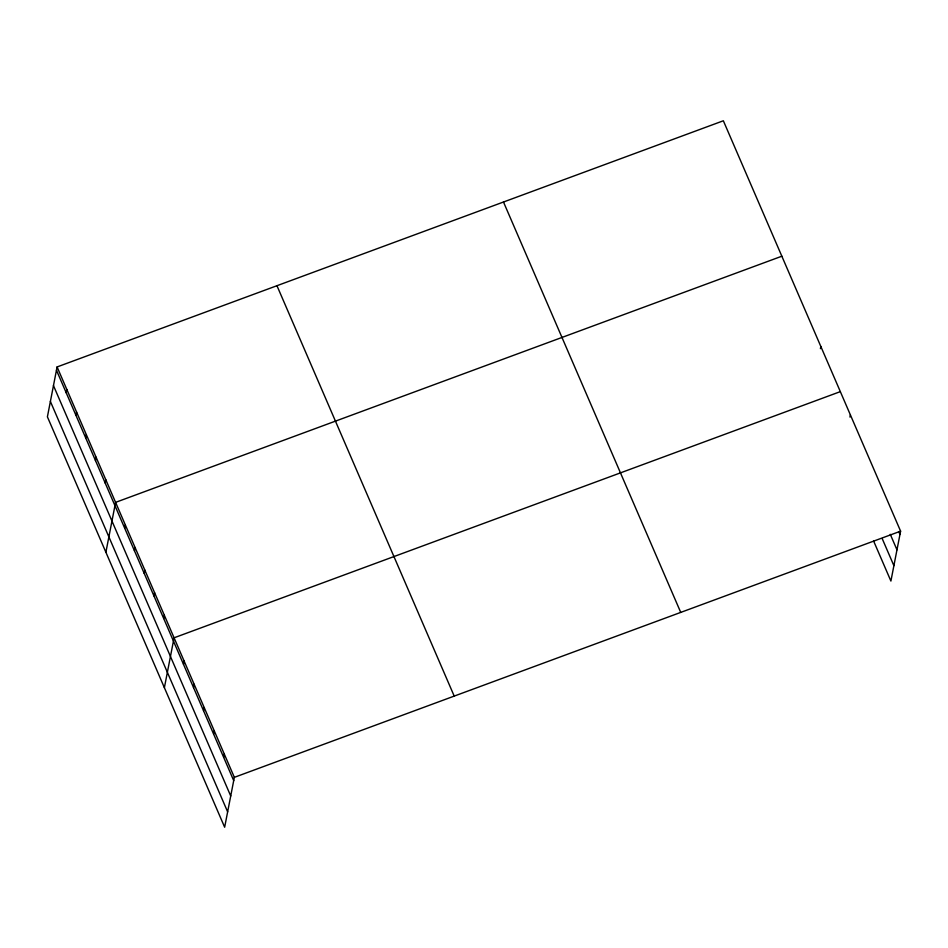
<?xml version="1.0" encoding="UTF-8"?>
<svg xmlns="http://www.w3.org/2000/svg" width="948" height="948" viewBox="0 0 948 948"><rect width="100%" height="100%" fill="white"/><g stroke="black" fill="none" stroke-linecap="round" stroke-linejoin="round"><path stroke-width="1.42" d="M57.093 366.947L47.4 416.836L224.652 827.225L234.346 777.336L57.093 366.947L723.348 120.775L900.6 531.164L890.907 581.053L873.606 541.012M66.206 392.792L66.846 389.51M75.959 415.354L76.598 412.084M85.711 437.929L86.339 434.658M95.452 460.503L96.092 457.232M105.204 483.077L105.844 479.795M105.892 552.257L115.585 502.369L781.839 256.209M124.698 528.214L125.337 524.943M134.45 550.788L135.09 547.517M144.203 573.362L144.831 570.092M153.943 595.937L154.583 592.654M163.696 618.499L164.336 615.228M164.383 687.691L174.077 637.803L840.331 391.631M183.485 664.335L184.125 661.064M193.534 687.584L194.174 684.314M203.571 710.846L204.211 707.575M213.62 734.096L214.26 730.825M223.669 757.357L224.297 754.087M820.411 348.674L820.838 346.494M849.953 417.073L850.38 414.892M234.346 777.336L900.6 531.164M898.846 531.864L899.96 534.447M890.279 534.317L896.974 549.828M882.173 538.547L893.893 565.672M503.483 202.007L680.735 612.408M276.958 285.704L454.211 696.105M56.465 370.218L233.706 780.607M53.467 385.599L230.72 795.988M50.386 401.442L227.638 811.844"/></g></svg>
